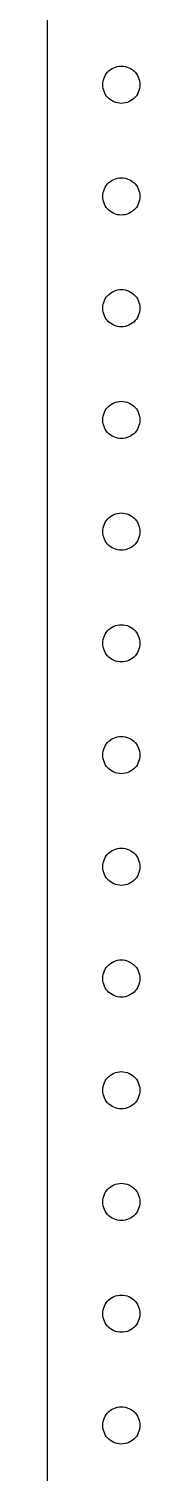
# Model space of a CAD drawing. Header units: metres. Extents: x 0 to 111, y 0 to 228.
# Drawn here: x 0 to 3.8, y 55.1 to 113.2 of the extents above; entities that cross this region are included whole.
import ezdxf

# ---------------------------------------------------------------- set-up
doc = ezdxf.new("R2010")
doc.units = ezdxf.units.M

msp = doc.modelspace()

# ---------------------------------------------------------------- linework, layer by layer
for p, q in [((0, 152), (0, 0)), ((2.55916, 111.607), (2.625, 111.65)), ((2.625, 111.65), (2.69495, 111.685)), ((2.69495, 111.685), (2.76823, 111.713)), ((2.76823, 111.713), (2.84406, 111.734)), ((2.84406, 111.734), (2.9216, 111.746)), ((2.9216, 111.746), (3, 111.75)), ((3, 111.75), (3.07838, 111.746)), ((3.07838, 111.746), (3.15593, 111.734)), ((3.15593, 111.734), (3.23175, 111.713)), ((3.23175, 111.713), (3.30504, 111.685)), ((3.30504, 111.685), (3.375, 111.65)), ((3.375, 111.65), (3.44083, 111.607)), ((2.25, 111), (2.2541, 111.078)), ((2.2541, 111.078), (2.26639, 111.156)), ((2.26639, 111.156), (2.2867, 111.232)), ((2.2867, 111.232), (2.31483, 111.305)), ((2.31483, 111.305), (2.35048, 111.375)), ((2.35048, 111.375), (2.39323, 111.441)), ((2.39323, 111.441), (2.44263, 111.502)), ((2.44263, 111.502), (2.49814, 111.557)), ((2.49814, 111.557), (2.55916, 111.607)), ((3.44083, 111.607), (3.50185, 111.557)), ((3.50185, 111.557), (3.55736, 111.502)), ((3.55736, 111.502), (3.60675, 111.441)), ((3.60675, 111.441), (3.64951, 111.375)), ((3.64951, 111.375), (3.68515, 111.305)), ((3.68515, 111.305), (3.71329, 111.232)), ((3.71329, 111.232), (3.7336, 111.156)), ((3.7336, 111.156), (3.74588, 111.078)), ((3.74588, 111.078), (3.75, 111)), ((2.2541, 110.922), (2.25, 111)), ((2.26639, 110.844), (2.2541, 110.922)), ((2.2867, 110.768), (2.26639, 110.844)), ((2.31483, 110.695), (2.2867, 110.768)), ((2.35048, 110.625), (2.31483, 110.695)), ((2.39323, 110.559), (2.35048, 110.625)), ((2.44263, 110.498), (2.39323, 110.559)), ((2.49814, 110.443), (2.44263, 110.498)), ((3.55736, 110.498), (3.50185, 110.443)), ((3.60675, 110.559), (3.55736, 110.498)), ((3.64951, 110.625), (3.60675, 110.559)), ((3.68515, 110.695), (3.64951, 110.625)), ((3.71329, 110.768), (3.68515, 110.695)), ((3.7336, 110.844), (3.71329, 110.768)), ((3.74588, 110.922), (3.7336, 110.844)), ((3.75, 111), (3.74588, 110.922)), ((2.55916, 110.393), (2.49814, 110.443)), ((2.62498, 110.35), (2.55916, 110.393)), ((2.69495, 110.315), (2.62498, 110.35)), ((2.76823, 110.287), (2.69495, 110.315)), ((2.84406, 110.266), (2.76823, 110.287)), ((2.9216, 110.254), (2.84406, 110.266)), ((3, 110.25), (2.9216, 110.254)), ((3.07838, 110.254), (3, 110.25)), ((3.15593, 110.266), (3.07838, 110.254)), ((3.23175, 110.287), (3.15593, 110.266)), ((3.30504, 110.315), (3.23175, 110.287)), ((3.375, 110.35), (3.30504, 110.315)), ((3.44083, 110.393), (3.375, 110.35)), ((3.50185, 110.443), (3.44083, 110.393)), ((2.39323, 106.941), (2.44263, 107.002)), ((2.44263, 107.002), (2.49814, 107.057)), ((2.49814, 107.057), (2.55916, 107.107)), ((2.55916, 107.107), (2.625, 107.15)), ((2.625, 107.15), (2.69495, 107.185)), ((2.69495, 107.185), (2.76823, 107.213)), ((2.76823, 107.213), (2.84406, 107.234)), ((2.84406, 107.234), (2.9216, 107.246)), ((2.9216, 107.246), (3, 107.25)), ((3, 107.25), (3.07838, 107.246)), ((3.07838, 107.246), (3.15593, 107.234)), ((3.15593, 107.234), (3.23175, 107.213)), ((3.23175, 107.213), (3.30504, 107.185)), ((3.30504, 107.185), (3.375, 107.15)), ((3.375, 107.15), (3.44083, 107.107)), ((3.44083, 107.107), (3.50185, 107.057)), ((3.50185, 107.057), (3.55736, 107.002)), ((3.55736, 107.002), (3.60675, 106.941)), ((2.25, 106.5), (2.2541, 106.578)), ((2.2541, 106.422), (2.25, 106.5)), ((2.2541, 106.578), (2.26639, 106.656)), ((2.26639, 106.344), (2.2541, 106.422)), ((2.26639, 106.656), (2.2867, 106.732)), ((2.2867, 106.732), (2.31483, 106.805)), ((2.31483, 106.805), (2.35048, 106.875)), ((2.35048, 106.875), (2.39323, 106.941)), ((3.60675, 106.941), (3.64951, 106.875)), ((3.64951, 106.875), (3.68515, 106.805)), ((3.68515, 106.805), (3.71329, 106.732)), ((3.71329, 106.732), (3.7336, 106.656)), ((3.7336, 106.656), (3.74588, 106.578)), ((3.74588, 106.422), (3.7336, 106.344)), ((3.74588, 106.578), (3.75, 106.5)), ((3.75, 106.5), (3.74588, 106.422)), ((2.2867, 106.268), (2.26639, 106.344)), ((2.31483, 106.195), (2.2867, 106.268)), ((2.35048, 106.125), (2.31483, 106.195)), ((2.39323, 106.059), (2.35048, 106.125)), ((2.44263, 105.998), (2.39323, 106.059)), ((2.49814, 105.943), (2.44263, 105.998)), ((2.55916, 105.893), (2.49814, 105.943)), ((2.62498, 105.85), (2.55916, 105.893)), ((2.69495, 105.815), (2.62498, 105.85)), ((2.76823, 105.787), (2.69495, 105.815)), ((3.30504, 105.815), (3.23175, 105.787)), ((3.375, 105.85), (3.30504, 105.815)), ((3.44083, 105.893), (3.375, 105.85)), ((3.50185, 105.943), (3.44083, 105.893)), ((3.55736, 105.998), (3.50185, 105.943)), ((3.60675, 106.059), (3.55736, 105.998)), ((3.64951, 106.125), (3.60675, 106.059)), ((3.68515, 106.195), (3.64951, 106.125)), ((3.71329, 106.268), (3.68515, 106.195)), ((3.7336, 106.344), (3.71329, 106.268)), ((2.84406, 105.766), (2.76823, 105.787)), ((2.9216, 105.754), (2.84406, 105.766)), ((3, 105.75), (2.9216, 105.754)), ((3.07838, 105.754), (3, 105.75)), ((3.15593, 105.766), (3.07838, 105.754)), ((3.23175, 105.787), (3.15593, 105.766)), ((2.31483, 102.305), (2.35048, 102.375)), ((2.35048, 102.375), (2.39323, 102.441)), ((2.39323, 102.441), (2.44263, 102.502)), ((2.44263, 102.502), (2.49814, 102.557)), ((2.49814, 102.557), (2.55916, 102.607)), ((2.55916, 102.607), (2.625, 102.65)), ((2.625, 102.65), (2.69495, 102.685)), ((2.69495, 102.685), (2.76823, 102.713)), ((2.76823, 102.713), (2.84406, 102.734)), ((2.84406, 102.734), (2.9216, 102.746)), ((2.9216, 102.746), (3, 102.75)), ((3, 102.75), (3.07838, 102.746)), ((3.07838, 102.746), (3.15593, 102.734)), ((3.15593, 102.734), (3.23175, 102.713)), ((3.23175, 102.713), (3.30504, 102.685)), ((3.30504, 102.685), (3.375, 102.65)), ((3.375, 102.65), (3.44083, 102.607)), ((3.44083, 102.607), (3.50185, 102.557)), ((3.50185, 102.557), (3.55736, 102.502)), ((3.55736, 102.502), (3.60675, 102.441)), ((3.60675, 102.441), (3.64951, 102.375)), ((3.64951, 102.375), (3.68515, 102.305)), ((2.25, 102), (2.2541, 102.078)), ((2.2541, 101.922), (2.25, 102)), ((2.2541, 102.078), (2.26639, 102.156)), ((2.26639, 101.844), (2.2541, 101.922)), ((2.26639, 102.156), (2.2867, 102.232)), ((2.2867, 101.768), (2.26639, 101.844)), ((2.2867, 102.232), (2.31483, 102.305)), ((2.31483, 101.695), (2.2867, 101.768)), ((3.68515, 102.305), (3.71329, 102.232)), ((3.71329, 101.768), (3.68515, 101.695)), ((3.71329, 102.232), (3.7336, 102.156)), ((3.7336, 101.844), (3.71329, 101.768)), ((3.7336, 102.156), (3.74588, 102.078)), ((3.74588, 101.922), (3.7336, 101.844)), ((3.74588, 102.078), (3.75, 102)), ((3.75, 102), (3.74588, 101.922)), ((2.35048, 101.625), (2.31483, 101.695)), ((2.39323, 101.559), (2.35048, 101.625)), ((2.44263, 101.498), (2.39323, 101.559)), ((2.49814, 101.443), (2.44263, 101.498)), ((2.55916, 101.393), (2.49814, 101.443)), ((2.62498, 101.35), (2.55916, 101.393)), ((2.69495, 101.315), (2.62498, 101.35)), ((2.76823, 101.287), (2.69495, 101.315)), ((2.84406, 101.266), (2.76823, 101.287)), ((2.9216, 101.254), (2.84406, 101.266)), ((3, 101.25), (2.9216, 101.254)), ((3.07838, 101.254), (3, 101.25)), ((3.15593, 101.266), (3.07838, 101.254)), ((3.23175, 101.287), (3.15593, 101.266)), ((3.30504, 101.315), (3.23175, 101.287)), ((3.375, 101.35), (3.30504, 101.315)), ((3.44083, 101.393), (3.375, 101.35)), ((3.50185, 101.443), (3.44083, 101.393)), ((3.55736, 101.498), (3.50185, 101.443)), ((3.60675, 101.559), (3.55736, 101.498)), ((3.64951, 101.625), (3.60675, 101.559)), ((3.68515, 101.695), (3.64951, 101.625)), ((2.84406, 98.2336), (2.9216, 98.2459)), ((2.9216, 98.2459), (3, 98.25)), ((3, 98.25), (3.07838, 98.2459)), ((3.07838, 98.2459), (3.15593, 98.2336)), ((2.26639, 97.6559), (2.2867, 97.7318)), ((2.2867, 97.7318), (2.31483, 97.805)), ((2.31483, 97.805), (2.35048, 97.875)), ((2.35048, 97.875), (2.39323, 97.9408)), ((2.39323, 97.9408), (2.44263, 98.0018)), ((2.44263, 98.0018), (2.49814, 98.0574)), ((2.49814, 98.0574), (2.55916, 98.1068)), ((2.55916, 98.1068), (2.625, 98.1495)), ((2.625, 98.1495), (2.69495, 98.1852)), ((2.69495, 98.1852), (2.76823, 98.2133)), ((2.76823, 98.2133), (2.84406, 98.2336)), ((3.15593, 98.2336), (3.23175, 98.2133)), ((3.23175, 98.2133), (3.30504, 98.1852)), ((3.30504, 98.1852), (3.375, 98.1495)), ((3.375, 98.1495), (3.44083, 98.1068)), ((3.44083, 98.1068), (3.50185, 98.0574)), ((3.50185, 98.0574), (3.55736, 98.0018)), ((3.55736, 98.0018), (3.60675, 97.9408)), ((3.60675, 97.9408), (3.64951, 97.875)), ((3.64951, 97.875), (3.68515, 97.805)), ((3.68515, 97.805), (3.71329, 97.7318)), ((3.71329, 97.7318), (3.7336, 97.6559)), ((2.25, 97.5), (2.2541, 97.5784)), ((2.2541, 97.4216), (2.25, 97.5)), ((2.2541, 97.5784), (2.26639, 97.6559)), ((2.26639, 97.3441), (2.2541, 97.4216)), ((2.2867, 97.2682), (2.26639, 97.3441)), ((2.31483, 97.1949), (2.2867, 97.2682)), ((2.35048, 97.125), (2.31483, 97.1949)), ((2.39323, 97.0592), (2.35048, 97.125)), ((3.64951, 97.125), (3.60675, 97.0592)), ((3.68515, 97.1949), (3.64951, 97.125)), ((3.71329, 97.2682), (3.68515, 97.1949)), ((3.7336, 97.3441), (3.71329, 97.2682)), ((3.7336, 97.6559), (3.74588, 97.5784)), ((3.74588, 97.4216), (3.7336, 97.3441)), ((3.74588, 97.5784), (3.75, 97.5)), ((3.75, 97.5), (3.74588, 97.4216)), ((2.44263, 96.9981), (2.39323, 97.0592)), ((2.49814, 96.9426), (2.44263, 96.9981)), ((2.55916, 96.8932), (2.49814, 96.9426)), ((2.62498, 96.8505), (2.55916, 96.8932)), ((2.69495, 96.8148), (2.62498, 96.8505)), ((2.76823, 96.7867), (2.69495, 96.8148)), ((2.84406, 96.7664), (2.76823, 96.7867)), ((2.9216, 96.7541), (2.84406, 96.7664)), ((3, 96.75), (2.9216, 96.7541)), ((3.07838, 96.7541), (3, 96.75)), ((3.15593, 96.7664), (3.07838, 96.7541)), ((3.23175, 96.7867), (3.15593, 96.7664)), ((3.30504, 96.8148), (3.23175, 96.7867)), ((3.375, 96.8505), (3.30504, 96.8148)), ((3.44083, 96.8932), (3.375, 96.8505)), ((3.50185, 96.9426), (3.44083, 96.8932)), ((3.55736, 96.9981), (3.50185, 96.9426)), ((3.60675, 97.0592), (3.55736, 96.9981)), ((2.49814, 93.5574), (2.55916, 93.6068)), ((2.55916, 93.6068), (2.625, 93.6495)), ((2.625, 93.6495), (2.69495, 93.6852)), ((2.69495, 93.6852), (2.76823, 93.7133)), ((2.76823, 93.7133), (2.84406, 93.7336)), ((2.84406, 93.7336), (2.9216, 93.7459)), ((2.9216, 93.7459), (3, 93.75)), ((3, 93.75), (3.07838, 93.7459)), ((3.07838, 93.7459), (3.15593, 93.7336)), ((3.15593, 93.7336), (3.23175, 93.7133)), ((3.23175, 93.7133), (3.30504, 93.6852)), ((3.30504, 93.6852), (3.375, 93.6495)), ((3.375, 93.6495), (3.44083, 93.6068)), ((3.44083, 93.6068), (3.50185, 93.5574)), ((2.25, 93), (2.2541, 93.0784)), ((2.2541, 93.0784), (2.26639, 93.1559)), ((2.26639, 93.1559), (2.2867, 93.2318)), ((2.2867, 93.2318), (2.31483, 93.305)), ((2.31483, 93.305), (2.35048, 93.375)), ((2.35048, 93.375), (2.39323, 93.4408)), ((2.39323, 93.4408), (2.44263, 93.5018)), ((2.44263, 93.5018), (2.49814, 93.5574)), ((3.50185, 93.5574), (3.55736, 93.5018)), ((3.55736, 93.5018), (3.60675, 93.4408)), ((3.60675, 93.4408), (3.64951, 93.375)), ((3.64951, 93.375), (3.68515, 93.305)), ((3.68515, 93.305), (3.71329, 93.2318)), ((3.71329, 93.2318), (3.7336, 93.1559)), ((3.7336, 93.1559), (3.74588, 93.0784)), ((3.74588, 93.0784), (3.75, 93)), ((2.2541, 92.9216), (2.25, 93)), ((2.26639, 92.8441), (2.2541, 92.9216)), ((2.2867, 92.7682), (2.26639, 92.8441)), ((2.31483, 92.6949), (2.2867, 92.7682)), ((2.35048, 92.625), (2.31483, 92.6949)), ((2.39323, 92.5592), (2.35048, 92.625)), ((2.44263, 92.4981), (2.39323, 92.5592)), ((2.49814, 92.4426), (2.44263, 92.4981)), ((2.55916, 92.3932), (2.49814, 92.4426)), ((3.50185, 92.4426), (3.44083, 92.3932)), ((3.55736, 92.4981), (3.50185, 92.4426)), ((3.60675, 92.5592), (3.55736, 92.4981)), ((3.64951, 92.625), (3.60675, 92.5592)), ((3.68515, 92.6949), (3.64951, 92.625)), ((3.71329, 92.7682), (3.68515, 92.6949)), ((3.7336, 92.8441), (3.71329, 92.7682)), ((3.74588, 92.9216), (3.7336, 92.8441)), ((3.75, 93), (3.74588, 92.9216)), ((2.62498, 92.3505), (2.55916, 92.3932)), ((2.69495, 92.3148), (2.62498, 92.3505)), ((2.76823, 92.2867), (2.69495, 92.3148)), ((2.84406, 92.2664), (2.76823, 92.2867)), ((2.9216, 92.2541), (2.84406, 92.2664)), ((3, 92.25), (2.9216, 92.2541)), ((3.07838, 92.2541), (3, 92.25)), ((3.15593, 92.2664), (3.07838, 92.2541)), ((3.23175, 92.2867), (3.15593, 92.2664)), ((3.30504, 92.3148), (3.23175, 92.2867)), ((3.375, 92.3505), (3.30504, 92.3148)), ((3.44083, 92.3932), (3.375, 92.3505)), ((2.39323, 88.9408), (2.44263, 89.0018)), ((2.44263, 89.0018), (2.49814, 89.0574)), ((2.49814, 89.0574), (2.55916, 89.1068)), ((2.55916, 89.1068), (2.625, 89.1495)), ((2.625, 89.1495), (2.69495, 89.1852)), ((2.69495, 89.1852), (2.76823, 89.2133)), ((2.76823, 89.2133), (2.84406, 89.2336)), ((2.84406, 89.2336), (2.9216, 89.2459)), ((2.9216, 89.2459), (3, 89.25)), ((3, 89.25), (3.07838, 89.2459)), ((3.07838, 89.2459), (3.15593, 89.2336)), ((3.15593, 89.2336), (3.23175, 89.2133)), ((3.23175, 89.2133), (3.30504, 89.1852)), ((3.30504, 89.1852), (3.375, 89.1495)), ((3.375, 89.1495), (3.44083, 89.1068)), ((3.44083, 89.1068), (3.50185, 89.0574)), ((3.50185, 89.0574), (3.55736, 89.0018)), ((3.55736, 89.0018), (3.60675, 88.9408)), ((2.25, 88.5), (2.2541, 88.5784)), ((2.2541, 88.4216), (2.25, 88.5)), ((2.2541, 88.5784), (2.26639, 88.6559)), ((2.26639, 88.3441), (2.2541, 88.4216)), ((2.26639, 88.6559), (2.2867, 88.7318)), ((2.2867, 88.7318), (2.31483, 88.805)), ((2.31483, 88.805), (2.35048, 88.875)), ((2.35048, 88.875), (2.39323, 88.9408)), ((3.60675, 88.9408), (3.64951, 88.875)), ((3.64951, 88.875), (3.68515, 88.805)), ((3.68515, 88.805), (3.71329, 88.7318)), ((3.71329, 88.7318), (3.7336, 88.6559)), ((3.7336, 88.6559), (3.74588, 88.5784)), ((3.74588, 88.4216), (3.7336, 88.3441)), ((3.74588, 88.5784), (3.75, 88.5)), ((3.75, 88.5), (3.74588, 88.4216)), ((2.2867, 88.2682), (2.26639, 88.3441)), ((2.31483, 88.1949), (2.2867, 88.2682)), ((2.35048, 88.125), (2.31483, 88.1949)), ((2.39323, 88.0592), (2.35048, 88.125)), ((2.44263, 87.9981), (2.39323, 88.0592)), ((2.49814, 87.9426), (2.44263, 87.9981)), ((2.55916, 87.8932), (2.49814, 87.9426)), ((2.62498, 87.8505), (2.55916, 87.8932)), ((2.69495, 87.8148), (2.62498, 87.8505)), ((2.76823, 87.7867), (2.69495, 87.8148)), ((2.84406, 87.7664), (2.76823, 87.7867)), ((3.23175, 87.7867), (3.15593, 87.7664)), ((3.30504, 87.8148), (3.23175, 87.7867)), ((3.375, 87.8505), (3.30504, 87.8148)), ((3.44083, 87.8932), (3.375, 87.8505)), ((3.50185, 87.9426), (3.44083, 87.8932)), ((3.55736, 87.9981), (3.50185, 87.9426)), ((3.60675, 88.0592), (3.55736, 87.9981)), ((3.64951, 88.125), (3.60675, 88.0592)), ((3.68515, 88.1949), (3.64951, 88.125)), ((3.71329, 88.2682), (3.68515, 88.1949)), ((3.7336, 88.3441), (3.71329, 88.2682)), ((2.9216, 87.7541), (2.84406, 87.7664)), ((3, 87.75), (2.9216, 87.7541)), ((3.07838, 87.7541), (3, 87.75)), ((3.15593, 87.7664), (3.07838, 87.7541)), ((2.2867, 84.2318), (2.31483, 84.305)), ((2.31483, 84.305), (2.35048, 84.375)), ((2.35048, 84.375), (2.39323, 84.4408)), ((2.39323, 84.4408), (2.44263, 84.5018)), ((2.44263, 84.5018), (2.49814, 84.5574)), ((2.49814, 84.5574), (2.55916, 84.6068)), ((2.55916, 84.6068), (2.625, 84.6495)), ((2.625, 84.6495), (2.69495, 84.6852)), ((2.69495, 84.6852), (2.76823, 84.7133)), ((2.76823, 84.7133), (2.84406, 84.7336)), ((2.84406, 84.7336), (2.9216, 84.7459)), ((2.9216, 84.7459), (3, 84.75)), ((3, 84.75), (3.07838, 84.7459)), ((3.07838, 84.7459), (3.15593, 84.7336)), ((3.15593, 84.7336), (3.23175, 84.7133)), ((3.23175, 84.7133), (3.30504, 84.6852)), ((3.30504, 84.6852), (3.375, 84.6495)), ((3.375, 84.6495), (3.44083, 84.6068)), ((3.44083, 84.6068), (3.50185, 84.5574)), ((3.50185, 84.5574), (3.55736, 84.5018)), ((3.55736, 84.5018), (3.60675, 84.4408)), ((3.60675, 84.4408), (3.64951, 84.375)), ((3.64951, 84.375), (3.68515, 84.305)), ((3.68515, 84.305), (3.71329, 84.2318)), ((2.25, 84), (2.2541, 84.0784)), ((2.2541, 83.9216), (2.25, 84)), ((2.2541, 84.0784), (2.26639, 84.1559)), ((2.26639, 83.8441), (2.2541, 83.9216)), ((2.26639, 84.1559), (2.2867, 84.2318)), ((2.2867, 83.7682), (2.26639, 83.8441)), ((2.31483, 83.6949), (2.2867, 83.7682)), ((3.71329, 83.7682), (3.68515, 83.6949)), ((3.71329, 84.2318), (3.7336, 84.1559)), ((3.7336, 83.8441), (3.71329, 83.7682)), ((3.7336, 84.1559), (3.74588, 84.0784)), ((3.74588, 83.9216), (3.7336, 83.8441)), ((3.74588, 84.0784), (3.75, 84)), ((3.75, 84), (3.74588, 83.9216)), ((2.35048, 83.625), (2.31483, 83.6949)), ((2.39323, 83.5592), (2.35048, 83.625)), ((2.44263, 83.4981), (2.39323, 83.5592)), ((2.49814, 83.4426), (2.44263, 83.4981)), ((2.55916, 83.3932), (2.49814, 83.4426)), ((2.62498, 83.3505), (2.55916, 83.3932)), ((2.69495, 83.3148), (2.62498, 83.3505)), ((2.76823, 83.2867), (2.69495, 83.3148)), ((2.84406, 83.2664), (2.76823, 83.2867)), ((2.9216, 83.2541), (2.84406, 83.2664)), ((3, 83.25), (2.9216, 83.2541)), ((3.07838, 83.2541), (3, 83.25)), ((3.15593, 83.2664), (3.07838, 83.2541)), ((3.23175, 83.2867), (3.15593, 83.2664)), ((3.30504, 83.3148), (3.23175, 83.2867)), ((3.375, 83.3505), (3.30504, 83.3148)), ((3.44083, 83.3932), (3.375, 83.3505)), ((3.50185, 83.4426), (3.44083, 83.3932)), ((3.55736, 83.4981), (3.50185, 83.4426)), ((3.60675, 83.5592), (3.55736, 83.4981)), ((3.64951, 83.625), (3.60675, 83.5592)), ((3.68515, 83.6949), (3.64951, 83.625)), ((2.76823, 80.2133), (2.84406, 80.2336)), ((2.84406, 80.2336), (2.9216, 80.2459)), ((2.9216, 80.2459), (3, 80.25)), ((3, 80.25), (3.07838, 80.2459)), ((3.07838, 80.2459), (3.15593, 80.2336)), ((3.15593, 80.2336), (3.23175, 80.2133)), ((2.2541, 79.5784), (2.26639, 79.6559)), ((2.26639, 79.6559), (2.2867, 79.7318)), ((2.2867, 79.7318), (2.31483, 79.805)), ((2.31483, 79.805), (2.35048, 79.875)), ((2.35048, 79.875), (2.39323, 79.9408)), ((2.39323, 79.9408), (2.44263, 80.0018)), ((2.44263, 80.0018), (2.49814, 80.0574)), ((2.49814, 80.0574), (2.55916, 80.1068)), ((2.55916, 80.1068), (2.625, 80.1495)), ((2.625, 80.1495), (2.69495, 80.1852)), ((2.69495, 80.1852), (2.76823, 80.2133)), ((3.23175, 80.2133), (3.30504, 80.1852)), ((3.30504, 80.1852), (3.375, 80.1495)), ((3.375, 80.1495), (3.44083, 80.1068)), ((3.44083, 80.1068), (3.50185, 80.0574)), ((3.50185, 80.0574), (3.55736, 80.0018)), ((3.55736, 80.0018), (3.60675, 79.9408)), ((3.60675, 79.9408), (3.64951, 79.875)), ((3.64951, 79.875), (3.68515, 79.805)), ((3.68515, 79.805), (3.71329, 79.7318)), ((3.71329, 79.7318), (3.7336, 79.6559)), ((3.7336, 79.6559), (3.74588, 79.5784)), ((2.25, 79.5), (2.2541, 79.5784)), ((2.2541, 79.4216), (2.25, 79.5)), ((2.26639, 79.3441), (2.2541, 79.4216)), ((2.2867, 79.2682), (2.26639, 79.3441)), ((2.31483, 79.1949), (2.2867, 79.2682)), ((2.35048, 79.125), (2.31483, 79.1949)), ((2.39323, 79.0592), (2.35048, 79.125)), ((3.64951, 79.125), (3.60675, 79.0592)), ((3.68515, 79.1949), (3.64951, 79.125)), ((3.71329, 79.2682), (3.68515, 79.1949)), ((3.7336, 79.3441), (3.71329, 79.2682)), ((3.74588, 79.4216), (3.7336, 79.3441)), ((3.74588, 79.5784), (3.75, 79.5)), ((3.75, 79.5), (3.74588, 79.4216)), ((2.44263, 78.9981), (2.39323, 79.0592)), ((2.49814, 78.9426), (2.44263, 78.9981)), ((2.55916, 78.8932), (2.49814, 78.9426)), ((2.62498, 78.8505), (2.55916, 78.8932)), ((2.69495, 78.8148), (2.62498, 78.8505)), ((2.76823, 78.7867), (2.69495, 78.8148)), ((2.84406, 78.7664), (2.76823, 78.7867)), ((2.9216, 78.7541), (2.84406, 78.7664)), ((3, 78.75), (2.9216, 78.7541)), ((3.07838, 78.7541), (3, 78.75)), ((3.15593, 78.7664), (3.07838, 78.7541)), ((3.23175, 78.7867), (3.15593, 78.7664)), ((3.30504, 78.8148), (3.23175, 78.7867)), ((3.375, 78.8505), (3.30504, 78.8148)), ((3.44083, 78.8932), (3.375, 78.8505)), ((3.50185, 78.9426), (3.44083, 78.8932)), ((3.55736, 78.9981), (3.50185, 78.9426)), ((3.60675, 79.0592), (3.55736, 78.9981)), ((2.49814, 75.5574), (2.55916, 75.6068)), ((2.55916, 75.6068), (2.625, 75.6495)), ((2.625, 75.6495), (2.69495, 75.6852)), ((2.69495, 75.6852), (2.76823, 75.7133)), ((2.76823, 75.7133), (2.84406, 75.7336)), ((2.84406, 75.7336), (2.9216, 75.7459)), ((2.9216, 75.7459), (3, 75.75)), ((3, 75.75), (3.07838, 75.7459)), ((3.07838, 75.7459), (3.15593, 75.7336)), ((3.15593, 75.7336), (3.23175, 75.7133)), ((3.23175, 75.7133), (3.30504, 75.6852)), ((3.30504, 75.6852), (3.375, 75.6495)), ((3.375, 75.6495), (3.44083, 75.6068)), ((3.44083, 75.6068), (3.50185, 75.5574)), ((2.25, 75), (2.2541, 75.0784)), ((2.2541, 74.9216), (2.25, 75)), ((2.2541, 75.0784), (2.26639, 75.1559)), ((2.26639, 75.1559), (2.2867, 75.2318)), ((2.2867, 75.2318), (2.31483, 75.305)), ((2.31483, 75.305), (2.35048, 75.375)), ((2.35048, 75.375), (2.39323, 75.4408)), ((2.39323, 75.4408), (2.44263, 75.5018)), ((2.44263, 75.5018), (2.49814, 75.5574)), ((3.50185, 75.5574), (3.55736, 75.5018)), ((3.55736, 75.5018), (3.60675, 75.4408)), ((3.60675, 75.4408), (3.64951, 75.375)), ((3.64951, 75.375), (3.68515, 75.305)), ((3.68515, 75.305), (3.71329, 75.2318)), ((3.71329, 75.2318), (3.7336, 75.1559)), ((3.7336, 75.1559), (3.74588, 75.0784)), ((3.74588, 75.0784), (3.75, 75)), ((3.75, 75), (3.74588, 74.9216)), ((2.26639, 74.8441), (2.2541, 74.9216)), ((2.2867, 74.7682), (2.26639, 74.8441)), ((2.31483, 74.6949), (2.2867, 74.7682)), ((2.35048, 74.625), (2.31483, 74.6949)), ((2.39323, 74.5592), (2.35048, 74.625)), ((2.44263, 74.4981), (2.39323, 74.5592)), ((2.49814, 74.4426), (2.44263, 74.4981)), ((2.55916, 74.3932), (2.49814, 74.4426)), ((3.50185, 74.4426), (3.44083, 74.3932)), ((3.55736, 74.4981), (3.50185, 74.4426)), ((3.60675, 74.5592), (3.55736, 74.4981)), ((3.64951, 74.625), (3.60675, 74.5592)), ((3.68515, 74.6949), (3.64951, 74.625)), ((3.71329, 74.7682), (3.68515, 74.6949)), ((3.7336, 74.8441), (3.71329, 74.7682)), ((3.74588, 74.9216), (3.7336, 74.8441)), ((2.62498, 74.3505), (2.55916, 74.3932)), ((2.69495, 74.3148), (2.62498, 74.3505)), ((2.76823, 74.2867), (2.69495, 74.3148)), ((2.84406, 74.2664), (2.76823, 74.2867)), ((2.9216, 74.2541), (2.84406, 74.2664)), ((3, 74.25), (2.9216, 74.2541)), ((3.07838, 74.2541), (3, 74.25)), ((3.15593, 74.2664), (3.07838, 74.2541)), ((3.23175, 74.2867), (3.15593, 74.2664)), ((3.30504, 74.3148), (3.23175, 74.2867)), ((3.375, 74.3505), (3.30504, 74.3148)), ((3.44083, 74.3932), (3.375, 74.3505)), ((2.35048, 70.875), (2.39323, 70.9408)), ((2.39323, 70.9408), (2.44263, 71.0018)), ((2.44263, 71.0018), (2.49814, 71.0574)), ((2.49814, 71.0574), (2.55916, 71.1068)), ((2.55916, 71.1068), (2.625, 71.1495)), ((2.625, 71.1495), (2.69495, 71.1852)), ((2.69495, 71.1852), (2.76823, 71.2133)), ((2.76823, 71.2133), (2.84406, 71.2336)), ((2.84406, 71.2336), (2.9216, 71.2459)), ((2.9216, 71.2459), (3, 71.25)), ((3, 71.25), (3.07838, 71.2459)), ((3.07838, 71.2459), (3.15593, 71.2336)), ((3.15593, 71.2336), (3.23175, 71.2133)), ((3.23175, 71.2133), (3.30504, 71.1852)), ((3.30504, 71.1852), (3.375, 71.1495)), ((3.375, 71.1495), (3.44083, 71.1068)), ((3.44083, 71.1068), (3.50185, 71.0574)), ((3.50185, 71.0574), (3.55736, 71.0018)), ((3.55736, 71.0018), (3.60675, 70.9408)), ((3.60675, 70.9408), (3.64951, 70.875)), ((2.25, 70.5), (2.2541, 70.5784)), ((2.2541, 70.4216), (2.25, 70.5)), ((2.2541, 70.5784), (2.26639, 70.6559)), ((2.26639, 70.3441), (2.2541, 70.4216)), ((2.26639, 70.6559), (2.2867, 70.7318)), ((2.2867, 70.2682), (2.26639, 70.3441)), ((2.2867, 70.7318), (2.31483, 70.805)), ((2.31483, 70.805), (2.35048, 70.875)), ((3.64951, 70.875), (3.68515, 70.805)), ((3.68515, 70.805), (3.71329, 70.7318)), ((3.71329, 70.7318), (3.7336, 70.6559)), ((3.7336, 70.3441), (3.71329, 70.2682)), ((3.7336, 70.6559), (3.74588, 70.5784)), ((3.74588, 70.4216), (3.7336, 70.3441)), ((3.74588, 70.5784), (3.75, 70.5)), ((3.75, 70.5), (3.74588, 70.4216)), ((2.31483, 70.1949), (2.2867, 70.2682)), ((2.35048, 70.125), (2.31483, 70.1949)), ((2.39323, 70.0592), (2.35048, 70.125)), ((2.44263, 69.9981), (2.39323, 70.0592)), ((2.49814, 69.9426), (2.44263, 69.9981)), ((2.55916, 69.8932), (2.49814, 69.9426)), ((2.62498, 69.8505), (2.55916, 69.8932)), ((2.69495, 69.8148), (2.62498, 69.8505)), ((2.76823, 69.7867), (2.69495, 69.8148)), ((2.84406, 69.7664), (2.76823, 69.7867)), ((2.9216, 69.7541), (2.84406, 69.7664)), ((3.15593, 69.7664), (3.07838, 69.7541)), ((3.23175, 69.7867), (3.15593, 69.7664)), ((3.30504, 69.8148), (3.23175, 69.7867)), ((3.375, 69.8505), (3.30504, 69.8148)), ((3.44083, 69.8932), (3.375, 69.8505)), ((3.50185, 69.9426), (3.44083, 69.8932)), ((3.55736, 69.9981), (3.50185, 69.9426)), ((3.60675, 70.0592), (3.55736, 69.9981)), ((3.64951, 70.125), (3.60675, 70.0592)), ((3.68515, 70.1949), (3.64951, 70.125)), ((3.71329, 70.2682), (3.68515, 70.1949)), ((3, 69.75), (2.9216, 69.7541)), ((3.07838, 69.7541), (3, 69.75)), ((2.2867, 66.2318), (2.31483, 66.305)), ((2.31483, 66.305), (2.35048, 66.375)), ((2.35048, 66.375), (2.39323, 66.4408)), ((2.39323, 66.4408), (2.44263, 66.5018)), ((2.44263, 66.5018), (2.49814, 66.5574)), ((2.49814, 66.5574), (2.55916, 66.6068)), ((2.55916, 66.6068), (2.625, 66.6495)), ((2.625, 66.6495), (2.69495, 66.6852)), ((2.69495, 66.6852), (2.76823, 66.7133)), ((2.76823, 66.7133), (2.84406, 66.7336)), ((2.84406, 66.7336), (2.9216, 66.7459)), ((2.9216, 66.7459), (3, 66.75)), ((3, 66.75), (3.07838, 66.7459)), ((3.07838, 66.7459), (3.15593, 66.7336)), ((3.15593, 66.7336), (3.23175, 66.7133)), ((3.23175, 66.7133), (3.30504, 66.6852)), ((3.30504, 66.6852), (3.375, 66.6495)), ((3.375, 66.6495), (3.44083, 66.6068)), ((3.44083, 66.6068), (3.50185, 66.5574)), ((3.50185, 66.5574), (3.55736, 66.5018)), ((3.55736, 66.5018), (3.60675, 66.4408)), ((3.60675, 66.4408), (3.64951, 66.375)), ((3.64951, 66.375), (3.68515, 66.305)), ((3.68515, 66.305), (3.71329, 66.2318)), ((2.25, 66), (2.2541, 66.0784)), ((2.2541, 65.9216), (2.25, 66)), ((2.2541, 66.0784), (2.26639, 66.1559)), ((2.26639, 65.8441), (2.2541, 65.9216)), ((2.26639, 66.1559), (2.2867, 66.2318)), ((2.2867, 65.7682), (2.26639, 65.8441)), ((2.31483, 65.6949), (2.2867, 65.7682)), ((2.35048, 65.625), (2.31483, 65.6949)), ((3.68515, 65.6949), (3.64951, 65.625)), ((3.71329, 65.7682), (3.68515, 65.6949)), ((3.71329, 66.2318), (3.7336, 66.1559)), ((3.7336, 65.8441), (3.71329, 65.7682)), ((3.7336, 66.1559), (3.74588, 66.0784)), ((3.74588, 65.9216), (3.7336, 65.8441)), ((3.74588, 66.0784), (3.75, 66)), ((3.75, 66), (3.74588, 65.9216)), ((2.39323, 65.5592), (2.35048, 65.625)), ((2.44263, 65.4981), (2.39323, 65.5592)), ((2.49814, 65.4426), (2.44263, 65.4981)), ((2.55916, 65.3932), (2.49814, 65.4426)), ((2.62498, 65.3505), (2.55916, 65.3932)), ((2.69495, 65.3148), (2.62498, 65.3505)), ((2.76823, 65.2867), (2.69495, 65.3148)), ((2.84406, 65.2664), (2.76823, 65.2867)), ((2.9216, 65.2541), (2.84406, 65.2664)), ((3, 65.25), (2.9216, 65.2541)), ((3.07838, 65.2541), (3, 65.25)), ((3.15593, 65.2664), (3.07838, 65.2541)), ((3.23175, 65.2867), (3.15593, 65.2664)), ((3.30504, 65.3148), (3.23175, 65.2867)), ((3.375, 65.3505), (3.30504, 65.3148)), ((3.44083, 65.3932), (3.375, 65.3505)), ((3.50185, 65.4426), (3.44083, 65.3932)), ((3.55736, 65.4981), (3.50185, 65.4426)), ((3.60675, 65.5592), (3.55736, 65.4981)), ((3.64951, 65.625), (3.60675, 65.5592)), ((2.69495, 62.1852), (2.76823, 62.2133)), ((2.76823, 62.2133), (2.84406, 62.2336)), ((2.84406, 62.2336), (2.9216, 62.2459)), ((2.9216, 62.2459), (3, 62.25)), ((3, 62.25), (3.07838, 62.2459)), ((3.07838, 62.2459), (3.15593, 62.2336)), ((3.15593, 62.2336), (3.23175, 62.2133)), ((3.23175, 62.2133), (3.30504, 62.1852)), ((2.2541, 61.5784), (2.26639, 61.6559)), ((2.26639, 61.6559), (2.2867, 61.7318)), ((2.2867, 61.7318), (2.31483, 61.805)), ((2.31483, 61.805), (2.35048, 61.875)), ((2.35048, 61.875), (2.39323, 61.9408)), ((2.39323, 61.9408), (2.44263, 62.0018)), ((2.44263, 62.0018), (2.49814, 62.0574)), ((2.49814, 62.0574), (2.55916, 62.1068)), ((2.55916, 62.1068), (2.625, 62.1495)), ((2.625, 62.1495), (2.69495, 62.1852)), ((3.30504, 62.1852), (3.375, 62.1495)), ((3.375, 62.1495), (3.44083, 62.1068)), ((3.44083, 62.1068), (3.50185, 62.0574)), ((3.50185, 62.0574), (3.55736, 62.0018)), ((3.55736, 62.0018), (3.60675, 61.9408)), ((3.60675, 61.9408), (3.64951, 61.875)), ((3.64951, 61.875), (3.68515, 61.805)), ((3.68515, 61.805), (3.71329, 61.7318)), ((3.71329, 61.7318), (3.7336, 61.6559)), ((3.7336, 61.6559), (3.74588, 61.5784)), ((2.25, 61.5), (2.2541, 61.5784)), ((2.2541, 61.4216), (2.25, 61.5)), ((2.26639, 61.3441), (2.2541, 61.4216)), ((2.2867, 61.2682), (2.26639, 61.3441)), ((2.31483, 61.1949), (2.2867, 61.2682)), ((2.35048, 61.125), (2.31483, 61.1949)), ((2.39323, 61.0592), (2.35048, 61.125)), ((2.44263, 60.9981), (2.39323, 61.0592)), ((3.60675, 61.0592), (3.55736, 60.9981)), ((3.64951, 61.125), (3.60675, 61.0592)), ((3.68515, 61.1949), (3.64951, 61.125)), ((3.71329, 61.2682), (3.68515, 61.1949)), ((3.7336, 61.3441), (3.71329, 61.2682)), ((3.74588, 61.4216), (3.7336, 61.3441)), ((3.74588, 61.5784), (3.75, 61.5)), ((3.75, 61.5), (3.74588, 61.4216)), ((2.49814, 60.9426), (2.44263, 60.9981)), ((2.55916, 60.8932), (2.49814, 60.9426)), ((2.62498, 60.8505), (2.55916, 60.8932)), ((2.69495, 60.8148), (2.62498, 60.8505)), ((2.76823, 60.7867), (2.69495, 60.8148)), ((2.84406, 60.7664), (2.76823, 60.7867)), ((2.9216, 60.7541), (2.84406, 60.7664)), ((3, 60.75), (2.9216, 60.7541)), ((3.07838, 60.7541), (3, 60.75)), ((3.15593, 60.7664), (3.07838, 60.7541)), ((3.23175, 60.7867), (3.15593, 60.7664)), ((3.30504, 60.8148), (3.23175, 60.7867)), ((3.375, 60.8505), (3.30504, 60.8148)), ((3.44083, 60.8932), (3.375, 60.8505)), ((3.50185, 60.9426), (3.44083, 60.8932)), ((3.55736, 60.9981), (3.50185, 60.9426)), ((2.44263, 57.5018), (2.49814, 57.5574)), ((2.49814, 57.5574), (2.55916, 57.6068)), ((2.55916, 57.6068), (2.625, 57.6495)), ((2.625, 57.6495), (2.69495, 57.6852)), ((2.69495, 57.6852), (2.76823, 57.7133)), ((2.76823, 57.7133), (2.84406, 57.7336)), ((2.84406, 57.7336), (2.9216, 57.7459)), ((2.9216, 57.7459), (3, 57.75)), ((3, 57.75), (3.07838, 57.7459)), ((3.07838, 57.7459), (3.15593, 57.7336)), ((3.15593, 57.7336), (3.23175, 57.7133)), ((3.23175, 57.7133), (3.30504, 57.6852)), ((3.30504, 57.6852), (3.375, 57.6495)), ((3.375, 57.6495), (3.44083, 57.6068)), ((3.44083, 57.6068), (3.50185, 57.5574)), ((3.50185, 57.5574), (3.55736, 57.5018)), ((2.25, 57), (2.2541, 57.0784)), ((2.2541, 56.9216), (2.25, 57)), ((2.2541, 57.0784), (2.26639, 57.1559)), ((2.26639, 57.1559), (2.2867, 57.2318)), ((2.2867, 57.2318), (2.31483, 57.305)), ((2.31483, 57.305), (2.35048, 57.375)), ((2.35048, 57.375), (2.39323, 57.4408)), ((2.39323, 57.4408), (2.44263, 57.5018)), ((3.55736, 57.5018), (3.60675, 57.4408)), ((3.60675, 57.4408), (3.64951, 57.375)), ((3.64951, 57.375), (3.68515, 57.305)), ((3.68515, 57.305), (3.71329, 57.2318)), ((3.71329, 57.2318), (3.7336, 57.1559)), ((3.7336, 57.1559), (3.74588, 57.0784)), ((3.74588, 57.0784), (3.75, 57)), ((3.75, 57), (3.74588, 56.9216)), ((2.26639, 56.8441), (2.2541, 56.9216)), ((2.2867, 56.7682), (2.26639, 56.8441)), ((2.31483, 56.6949), (2.2867, 56.7682)), ((2.35048, 56.625), (2.31483, 56.6949)), ((2.39323, 56.5592), (2.35048, 56.625)), ((2.44263, 56.4981), (2.39323, 56.5592)), ((2.49814, 56.4426), (2.44263, 56.4981)), ((2.55916, 56.3932), (2.49814, 56.4426)), ((2.62498, 56.3505), (2.55916, 56.3932)), ((3.44083, 56.3932), (3.375, 56.3505)), ((3.50185, 56.4426), (3.44083, 56.3932)), ((3.55736, 56.4981), (3.50185, 56.4426)), ((3.60675, 56.5592), (3.55736, 56.4981)), ((3.64951, 56.625), (3.60675, 56.5592)), ((3.68515, 56.6949), (3.64951, 56.625)), ((3.71329, 56.7682), (3.68515, 56.6949)), ((3.7336, 56.8441), (3.71329, 56.7682)), ((3.74588, 56.9216), (3.7336, 56.8441)), ((2.69495, 56.3148), (2.62498, 56.3505)), ((2.76823, 56.2867), (2.69495, 56.3148)), ((2.84406, 56.2664), (2.76823, 56.2867)), ((2.9216, 56.2541), (2.84406, 56.2664)), ((3, 56.25), (2.9216, 56.2541)), ((3.07838, 56.2541), (3, 56.25)), ((3.15593, 56.2664), (3.07838, 56.2541)), ((3.23175, 56.2867), (3.15593, 56.2664)), ((3.30504, 56.3148), (3.23175, 56.2867)), ((3.375, 56.3505), (3.30504, 56.3148))]:
    msp.add_line(p, q)

doc.saveas('drawing.dxf')
